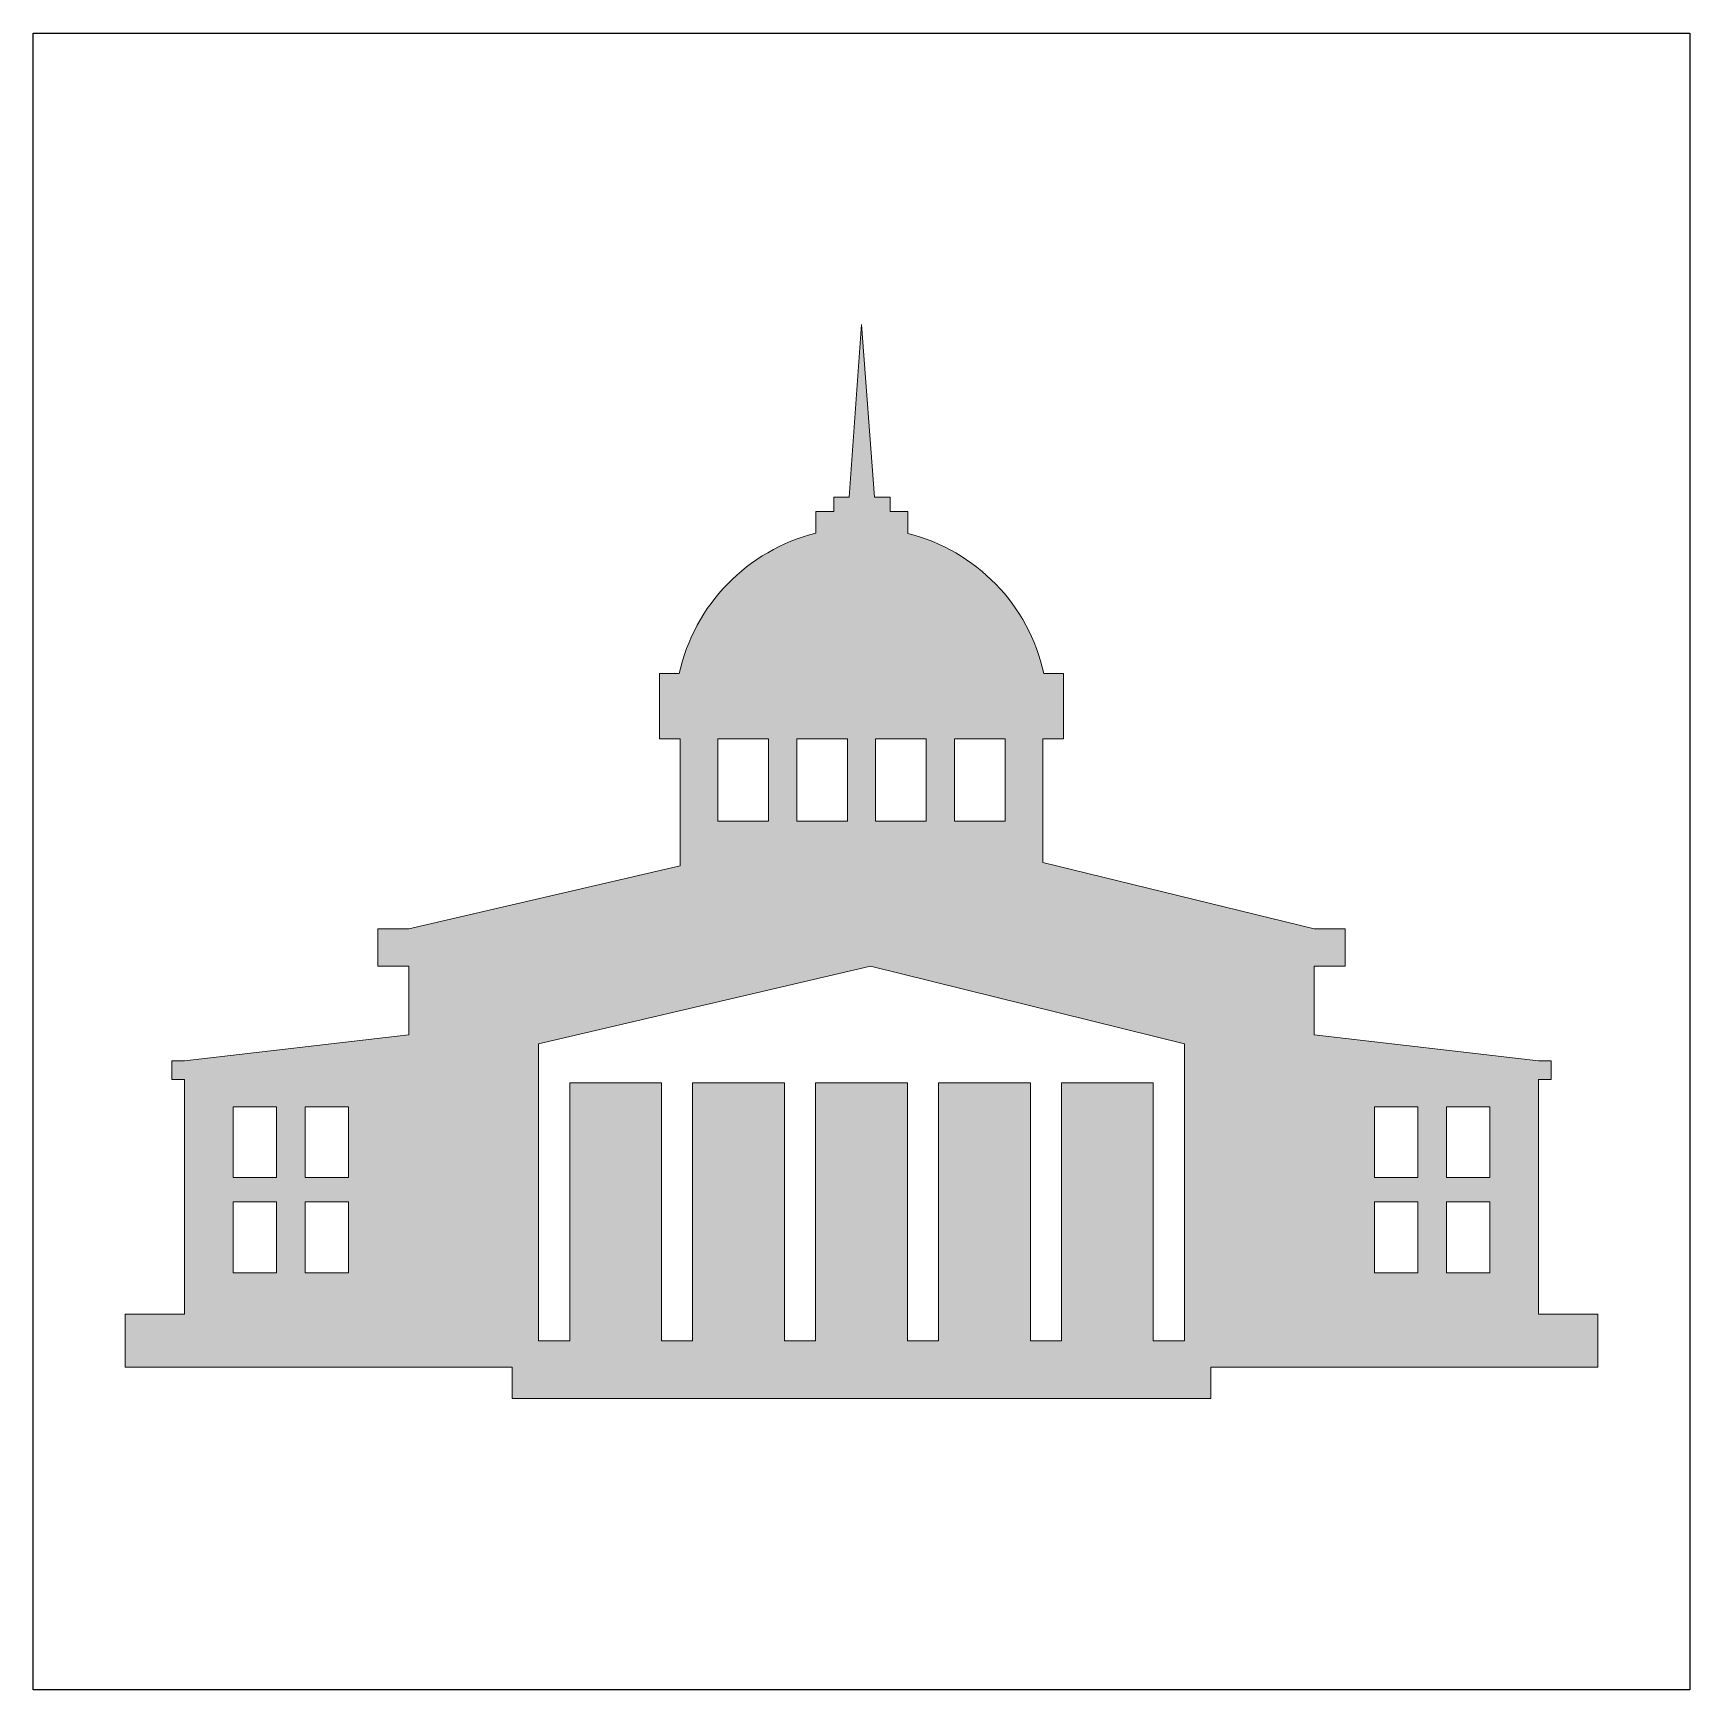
# Model space of a CAD drawing. Header units: inches. Extents: x 0 to 114, y 0 to 114.
import ezdxf

# ---------------------------------------------------------------- set-up
doc = ezdxf.new("R2010")
doc.units = ezdxf.units.IN
doc.header["$MEASUREMENT"] = 0
doc.layers.add('Image Background', color=7, linetype='Continuous')
doc.layers.add('Layer 1', color=7, linetype='Continuous')
picture_1 = doc.add_image_def('image1.png', size_in_pixel=(1350, 1350))

msp = doc.modelspace()

# ---------------------------------------------------------------- hatches: boundary and pattern name
at = {"layer": 'Layer 1', "true_color": 0xb68abe}
h = msp.add_hatch(color=203, dxfattribs=at)
h.dxf.hatch_style = 2
edge = h.paths.add_edge_path()
edge.add_spline(control_points=[(103.85, 25.92), (103.85, 25.92), (103.85, 42.1), (103.85, 42.1), (103.85, 42.1), (104.72, 42.1), (104.72, 42.1), (104.72, 42.1), (104.72, 43.4), (104.72, 43.4), (104.72, 43.4), (103.85, 43.4), (103.85, 43.4), (103.85, 43.4), (88.39, 45.19), (88.39, 45.19), (88.39, 45.19), (88.39, 49.94), (88.39, 49.94), (88.39, 49.94), (90.52, 49.94), (90.52, 49.94), (90.52, 49.94), (90.52, 52.5), (90.52, 52.5), (90.52, 52.5), (88.39, 52.5), (88.39, 52.5), (88.39, 52.5), (69.66, 57.09), (69.66, 57.09), (69.66, 57.09), (69.66, 65.61), (69.66, 65.61), (69.66, 65.61), (71.08, 65.61), (71.08, 65.61), (71.08, 65.61), (71.08, 70.12), (71.08, 70.12), (71.08, 70.12), (69.73, 70.12), (69.73, 70.12), (68.7, 74.84), (65.05, 78.6), (60.35, 79.79), (60.35, 79.79), (60.35, 81.29), (60.35, 81.29), (60.35, 81.29), (59.12, 81.29), (59.12, 81.29), (59.12, 81.29), (59.12, 82.29), (59.12, 82.29), (59.12, 82.29), (58.05, 82.29), (58.05, 82.29), (58.05, 82.29), (57.14, 94.2), (57.14, 94.2), (57.14, 94.2), (56.29, 82.29), (56.29, 82.29), (56.29, 82.29), (55.23, 82.29), (55.23, 82.29), (55.23, 82.29), (55.23, 81.29), (55.23, 81.29), (55.23, 81.29), (54, 81.29), (54, 81.29), (54, 81.29), (54, 79.8), (54, 79.8), (49.28, 78.62), (45.61, 74.86), (44.58, 70.12), (44.58, 70.12), (43.22, 70.12), (43.22, 70.12), (43.22, 70.12), (43.22, 65.61), (43.22, 65.61), (43.22, 65.61), (44.64, 65.61), (44.64, 65.61), (44.64, 65.61), (44.64, 56.84), (44.64, 56.84), (44.64, 56.84), (25.91, 52.5), (25.91, 52.5), (25.91, 52.5), (23.78, 52.5), (23.78, 52.5), (23.78, 52.5), (23.78, 49.94), (23.78, 49.94), (23.78, 49.94), (25.91, 49.94), (25.91, 49.94), (25.91, 49.94), (25.91, 45.19), (25.91, 45.19), (25.91, 45.19), (10.45, 43.4), (10.45, 43.4), (10.45, 43.4), (9.58, 43.4), (9.58, 43.4), (9.58, 43.4), (9.58, 42.1), (9.58, 42.1), (9.58, 42.1), (10.45, 42.1), (10.45, 42.1), (10.45, 42.1), (10.45, 25.92), (10.45, 25.92), (10.45, 25.92), (6.35, 25.92), (6.35, 25.92), (6.35, 25.92), (6.35, 22.26), (6.35, 22.26), (6.35, 22.26), (33.04, 22.26), (33.04, 22.26), (33.04, 22.26), (33.04, 20.1), (33.04, 20.1), (33.04, 20.1), (81.26, 20.1), (81.26, 20.1), (81.26, 20.1), (81.26, 22.26), (81.26, 22.26), (81.26, 22.26), (107.95, 22.26), (107.95, 22.26), (107.95, 22.26), (107.95, 25.92), (107.95, 25.92), (107.95, 25.92), (103.85, 25.92), (103.85, 25.92)], knot_values=[0, 0, 0, 0, 1, 1, 1, 2, 2, 2, 3, 3, 3, 4, 4, 4, 5, 5, 5, 6, 6, 6, 7, 7, 7, 8, 8, 8, 9, 9, 9, 10, 10, 10, 11, 11, 11, 12, 12, 12, 13, 13, 13, 14, 14, 14, 15, 15, 15, 16, 16, 16, 17, 17, 17, 18, 18, 18, 19, 19, 19, 20, 20, 20, 21, 21, 21, 22, 22, 22, 23, 23, 23, 24, 24, 24, 25, 25, 25, 26, 26, 26, 27, 27, 27, 28, 28, 28, 29, 29, 29, 30, 30, 30, 31, 31, 31, 32, 32, 32, 33, 33, 33, 34, 34, 34, 35, 35, 35, 36, 36, 36, 37, 37, 37, 38, 38, 38, 39, 39, 39, 40, 40, 40, 41, 41, 41, 42, 42, 42, 43, 43, 43, 44, 44, 44, 45, 45, 45, 46, 46, 46, 47, 47, 47, 48, 48, 48, 49, 49, 49, 49], degree=3, periodic=1)
h.paths.add_polyline_path([(16.79, 28.78), (13.79, 28.78), (13.79, 33.67), (16.79, 33.67)])
h.paths.add_polyline_path([(16.79, 35.35), (13.79, 35.35), (13.79, 40.23), (16.79, 40.23)])
h.paths.add_polyline_path([(21.76, 28.78), (18.76, 28.78), (18.76, 33.67), (21.76, 33.67)])
h.paths.add_polyline_path([(21.76, 35.35), (18.76, 35.35), (18.76, 40.23), (21.76, 40.23)])
h.paths.add_polyline_path([(63.56, 65.61), (67.06, 65.61), (67.06, 59.94), (63.56, 59.94)])
h.paths.add_polyline_path([(58.12, 65.61), (61.62, 65.61), (61.62, 59.94), (58.12, 59.94)])
h.paths.add_polyline_path([(52.68, 65.61), (56.18, 65.61), (56.18, 59.94), (52.68, 59.94)])
h.paths.add_polyline_path([(47.24, 65.61), (50.74, 65.61), (50.74, 59.94), (47.24, 59.94)])
h.paths.add_polyline_path([(79.44, 41.89), (79.44, 24.09), (77.28, 24.09), (77.28, 41.89), (70.95, 41.89), (70.95, 24.09), (68.8, 24.09), (68.8, 41.89), (62.47, 41.89), (62.47, 24.09), (60.32, 24.09), (60.32, 41.89), (53.98, 41.89), (53.98, 24.09), (51.83, 24.09), (51.83, 41.89), (45.5, 41.89), (45.5, 24.09), (43.35, 24.09), (43.35, 41.89), (37.02, 41.89), (37.02, 24.09), (34.86, 24.09), (34.86, 41.89), (34.86, 44.58), (57.77, 49.93), (79.44, 44.58)])
h.paths.add_polyline_path([(95.54, 28.78), (92.54, 28.78), (92.54, 33.67), (95.54, 33.67)])
h.paths.add_polyline_path([(95.54, 35.35), (92.54, 35.35), (92.54, 40.23), (95.54, 40.23)])
h.paths.add_polyline_path([(100.51, 28.78), (97.51, 28.78), (97.51, 33.67), (100.51, 33.67)])
h.paths.add_polyline_path([(100.51, 35.35), (97.51, 35.35), (97.51, 40.23), (100.51, 40.23)])

# ---------------------------------------------------------------- linework, layer by layer
at = {"layer": 'Layer 1', "lineweight": 0}
for points in [[(47.24, 65.61), (50.74, 65.61), (50.74, 59.94), (47.24, 59.94), (47.24, 65.61)], [(52.68, 65.61), (56.18, 65.61), (56.18, 59.94), (52.68, 59.94), (52.68, 65.61)], [(58.12, 65.61), (61.62, 65.61), (61.62, 59.94), (58.12, 59.94), (58.12, 65.61)], [(63.56, 65.61), (67.06, 65.61), (67.06, 59.94), (63.56, 59.94), (63.56, 65.61)], [(79.44, 41.89), (79.44, 24.09), (77.28, 24.09), (77.28, 41.89), (70.95, 41.89), (70.95, 24.09), (68.8, 24.09), (68.8, 41.89), (62.47, 41.89), (62.47, 24.09), (60.32, 24.09), (60.32, 41.89), (53.98, 41.89), (53.98, 24.09), (51.83, 24.09), (51.83, 41.89), (45.5, 41.89), (45.5, 24.09), (43.35, 24.09), (43.35, 41.89), (37.02, 41.89), (37.02, 24.09), (34.86, 24.09), (34.86, 41.89), (34.86, 44.58), (57.77, 49.93), (79.44, 44.58), (79.44, 41.89)], [(16.79, 35.35), (13.79, 35.35), (13.79, 40.23), (16.79, 40.23), (16.79, 35.35)], [(21.76, 35.35), (18.76, 35.35), (18.76, 40.23), (21.76, 40.23), (21.76, 35.35)], [(95.54, 35.35), (92.54, 35.35), (92.54, 40.23), (95.54, 40.23), (95.54, 35.35)], [(100.51, 35.35), (97.51, 35.35), (97.51, 40.23), (100.51, 40.23), (100.51, 35.35)], [(16.79, 28.78), (13.79, 28.78), (13.79, 33.67), (16.79, 33.67), (16.79, 28.78)], [(21.76, 28.78), (18.76, 28.78), (18.76, 33.67), (21.76, 33.67), (21.76, 28.78)], [(95.54, 28.78), (92.54, 28.78), (92.54, 33.67), (95.54, 33.67), (95.54, 28.78)], [(100.51, 28.78), (97.51, 28.78), (97.51, 33.67), (100.51, 33.67), (100.51, 28.78)]]:
    msp.add_lwpolyline(points, dxfattribs=at)
msp.add_open_spline([(103.85, 25.92), (103.85, 25.92), (103.85, 42.1), (103.85, 42.1), (103.85, 42.1), (104.72, 42.1), (104.72, 42.1), (104.72, 42.1), (104.72, 43.4), (104.72, 43.4), (104.72, 43.4), (103.85, 43.4), (103.85, 43.4), (103.85, 43.4), (88.39, 45.19), (88.39, 45.19), (88.39, 45.19), (88.39, 49.94), (88.39, 49.94), (88.39, 49.94), (90.52, 49.94), (90.52, 49.94), (90.52, 49.94), (90.52, 52.5), (90.52, 52.5), (90.52, 52.5), (88.39, 52.5), (88.39, 52.5), (88.39, 52.5), (69.66, 57.09), (69.66, 57.09), (69.66, 57.09), (69.66, 65.61), (69.66, 65.61), (69.66, 65.61), (71.08, 65.61), (71.08, 65.61), (71.08, 65.61), (71.08, 70.12), (71.08, 70.12), (71.08, 70.12), (69.73, 70.12), (69.73, 70.12), (68.7, 74.84), (65.05, 78.6), (60.35, 79.79), (60.35, 79.79), (60.35, 81.29), (60.35, 81.29), (60.35, 81.29), (59.12, 81.29), (59.12, 81.29), (59.12, 81.29), (59.12, 82.29), (59.12, 82.29), (59.12, 82.29), (58.05, 82.29), (58.05, 82.29), (58.05, 82.29), (57.14, 94.2), (57.14, 94.2), (57.14, 94.2), (56.29, 82.29), (56.29, 82.29), (56.29, 82.29), (55.23, 82.29), (55.23, 82.29), (55.23, 82.29), (55.23, 81.29), (55.23, 81.29), (55.23, 81.29), (54, 81.29), (54, 81.29), (54, 81.29), (54, 79.8), (54, 79.8), (49.28, 78.62), (45.61, 74.86), (44.58, 70.12), (44.58, 70.12), (43.22, 70.12), (43.22, 70.12), (43.22, 70.12), (43.22, 65.61), (43.22, 65.61), (43.22, 65.61), (44.64, 65.61), (44.64, 65.61), (44.64, 65.61), (44.64, 56.84), (44.64, 56.84), (44.64, 56.84), (25.91, 52.5), (25.91, 52.5), (25.91, 52.5), (23.78, 52.5), (23.78, 52.5), (23.78, 52.5), (23.78, 49.94), (23.78, 49.94), (23.78, 49.94), (25.91, 49.94), (25.91, 49.94), (25.91, 49.94), (25.91, 45.19), (25.91, 45.19), (25.91, 45.19), (10.45, 43.4), (10.45, 43.4), (10.45, 43.4), (9.58, 43.4), (9.58, 43.4), (9.58, 43.4), (9.58, 42.1), (9.58, 42.1), (9.58, 42.1), (10.45, 42.1), (10.45, 42.1), (10.45, 42.1), (10.45, 25.92), (10.45, 25.92), (10.45, 25.92), (6.35, 25.92), (6.35, 25.92), (6.35, 25.92), (6.35, 22.26), (6.35, 22.26), (6.35, 22.26), (33.04, 22.26), (33.04, 22.26), (33.04, 22.26), (33.04, 20.1), (33.04, 20.1), (33.04, 20.1), (81.26, 20.1), (81.26, 20.1), (81.26, 20.1), (81.26, 22.26), (81.26, 22.26), (81.26, 22.26), (107.95, 22.26), (107.95, 22.26), (107.95, 22.26), (107.95, 25.92), (107.95, 25.92), (107.95, 25.92), (103.85, 25.92), (103.85, 25.92)], degree=3, knots=[0, 0, 0, 0, 1, 1, 1, 2, 2, 2, 3, 3, 3, 4, 4, 4, 5, 5, 5, 6, 6, 6, 7, 7, 7, 8, 8, 8, 9, 9, 9, 10, 10, 10, 11, 11, 11, 12, 12, 12, 13, 13, 13, 14, 14, 14, 15, 15, 15, 16, 16, 16, 17, 17, 17, 18, 18, 18, 19, 19, 19, 20, 20, 20, 21, 21, 21, 22, 22, 22, 23, 23, 23, 24, 24, 24, 25, 25, 25, 26, 26, 26, 27, 27, 27, 28, 28, 28, 29, 29, 29, 30, 30, 30, 31, 31, 31, 32, 32, 32, 33, 33, 33, 34, 34, 34, 35, 35, 35, 36, 36, 36, 37, 37, 37, 38, 38, 38, 39, 39, 39, 40, 40, 40, 41, 41, 41, 42, 42, 42, 43, 43, 43, 44, 44, 44, 45, 45, 45, 46, 46, 46, 47, 47, 47, 48, 48, 48, 49, 49, 49, 49], dxfattribs=at)

# ---------------------------------------------------------------- pictures from other files: only their frames are drawn
at = {"layer": 'Image Background'}
image = msp.add_image(picture_1, insert=(0, 0), size_in_units=(114.3, 114.3), dxfattribs=at)

doc.saveas('drawing.dxf')
